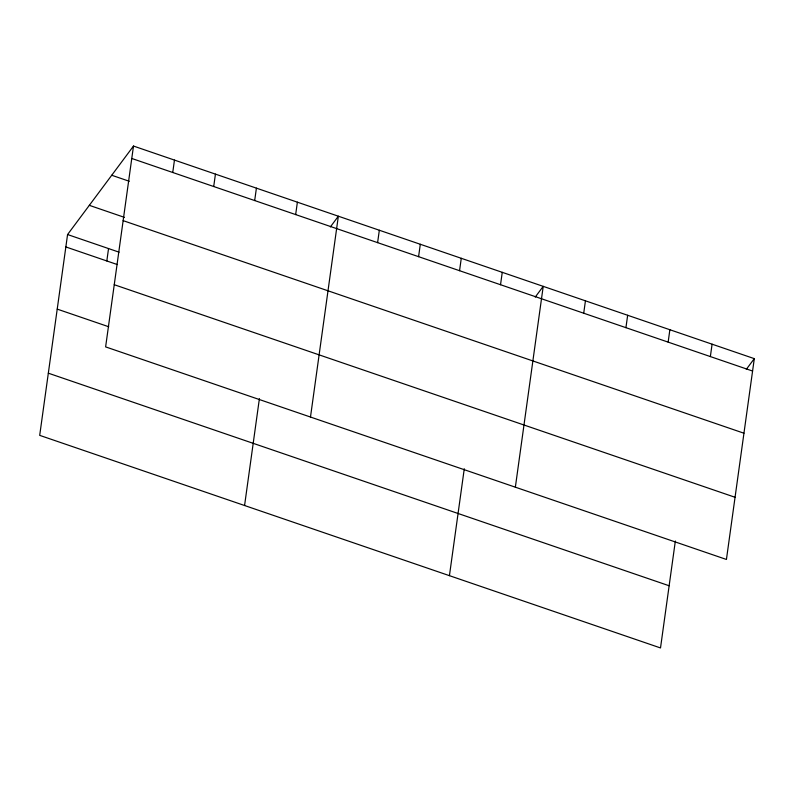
<?xml version="1.0" encoding="UTF-8"?>
<svg xmlns="http://www.w3.org/2000/svg" width="794" height="794" viewBox="0 0 794 794"><rect width="100%" height="100%" fill="white"/><g stroke="black" fill="none" stroke-linecap="round" stroke-linejoin="round"><path stroke-width="1.19" d="M133.491 146.056L105.622 346.889L726.431 559.462L754.3 358.64L133.491 146.056L67.569 234.538L39.7 435.36L660.509 647.944L675.347 541.032M106.823 260.968L108.54 248.562M172.745 172.487L174.462 160.09M213.715 186.521L215.432 174.124M254.685 200.545L256.412 188.148M244.572 505.51L259.4 398.608M295.666 214.578L297.383 202.182M310.484 417.039L338.353 216.206L330.383 226.915M377.607 242.636L379.334 230.24M418.587 256.67L420.304 244.274M459.557 270.694L461.274 258.298M449.434 575.66L464.272 468.758M500.528 284.728L502.255 272.332M515.356 487.188L543.225 286.356L535.245 297.065M583.719 313.213L585.436 300.817M625.93 327.674L627.657 315.268M668.151 342.125L669.868 329.728M710.362 356.575L712.089 344.179M746.32 369.339L754.3 358.64M131.764 158.463L752.583 371.036M111.736 175.256L129.293 181.27M89.325 205.338L124.44 217.367M123.139 220.643L743.948 433.216M67.569 234.538L119.08 252.174M65.842 246.934L117.353 264.571M114.247 284.709L735.065 497.282M57.218 309.114L108.728 326.751M48.325 373.18L669.144 585.764"/></g></svg>
